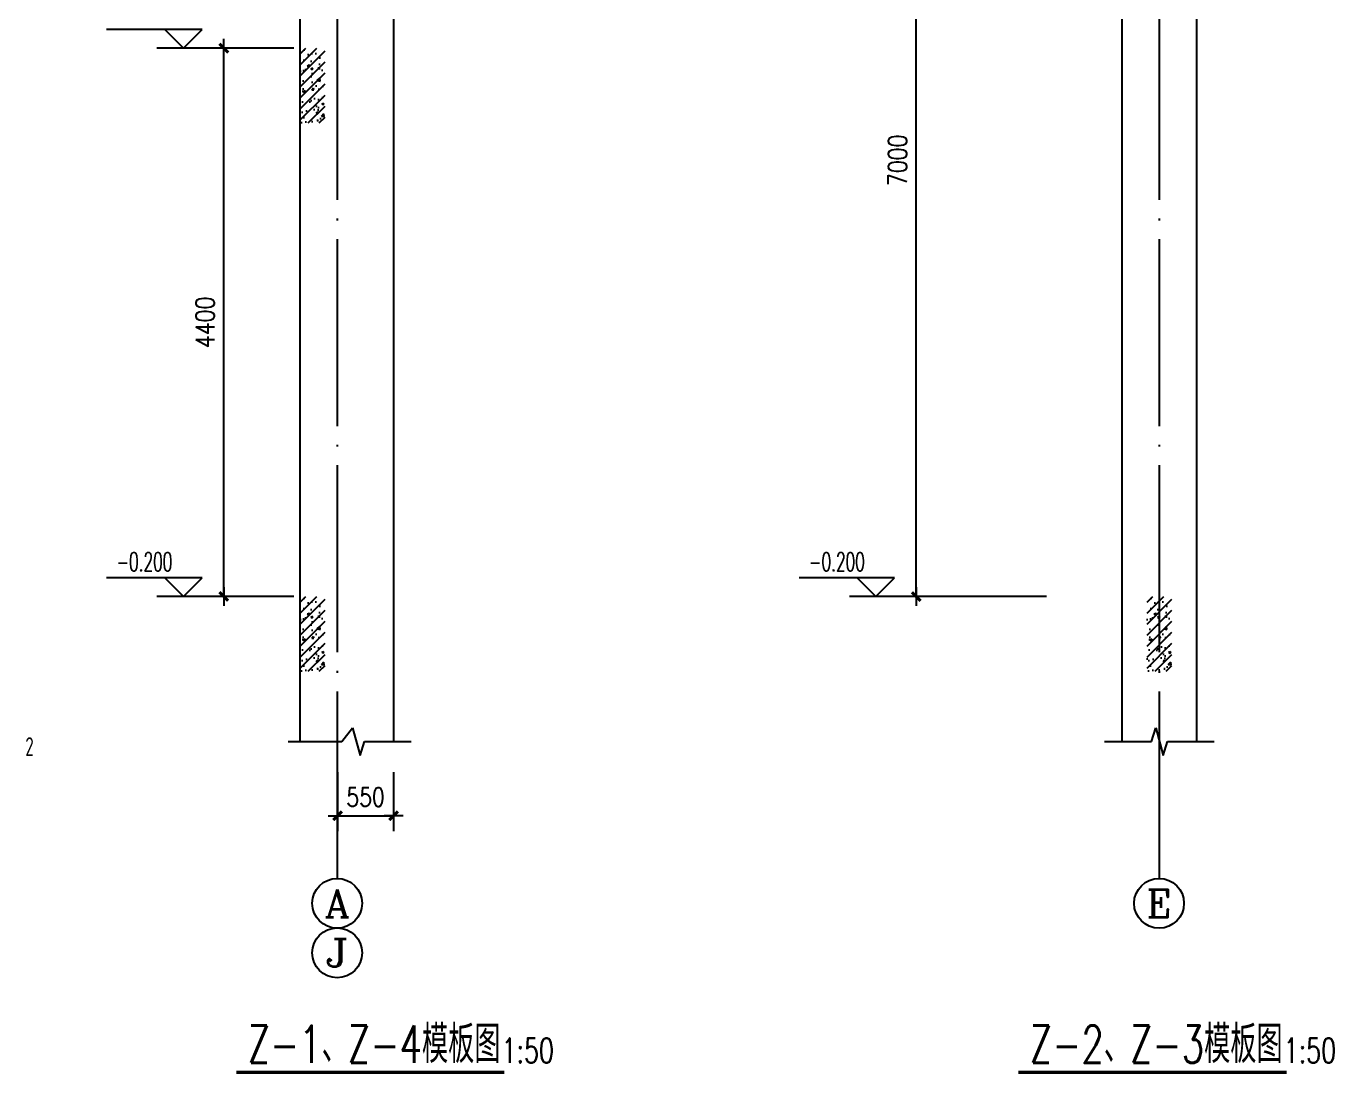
# Model space of a CAD drawing. Extents: x 2025205 to 2402328, y -557483 to 329036.
# Drawn here: x 2106700 to 2127677, y -35825 to -19010 of the extents above; entities that cross this region are included whole.
import ezdxf
from ezdxf.enums import TextEntityAlignment as Align

# ---------------------------------------------------------------- set-up
doc = ezdxf.new("R2010")
doc.units = 0
doc.header["$LTSCALE"] = 1500
doc.header["$MEASUREMENT"] = 0
doc.linetypes.add('DOTE', pattern=[2.42, 2, -0.2, 0.02, -0.2])
for name, color, linetype in [('AXIS', 3, 'Continuous'), ('AXIS_TEXT', 7, 'Continuous'), ('DOTE', 252, 'DOTE'), ('OTHER', 7, 'Continuous'), ('PUB_DIM', 3, 'Continuous'), ('PUB_TEXT', 7, 'Continuous'), ('尺寸线', 7, 'Continuous'), ('柱子', 3, 'Continuous'), ('水平标注', 2, 'Continuous')]:
    doc.layers.add(name, color=color, linetype=linetype)
doc.styles.add('_HZTXT', font='txt.shx', dxfattribs={"width": 0.8, "bigfont": 'hztxt.shx'})
doc.styles.add('COMPLEX', font='COMPLEX')
doc.styles.add('DIM_FONT', font='SIMPLEX.shx', dxfattribs={"width": 0.8})
doc.styles.get("Standard").update_dxf_attribs({"font": 'TSSDENG', "width": 0.7, "bigfont": 'TSSDCHN'})
doc.dimstyles.new('DIMN', dxfattribs={"dimtxt": 300, "dimasz": 1, "dimexe": 250, "dimexo": 300, "dimgap": 150, "dimtad": 1, "dimdec": 0, "dimzin": 0, "dimdsep": 46, "dimtxsty": 'DIM_FONT', "dimblk": '_DIMX', "dimcen": 0.09, "dimclrt": 7, "dimadec": 0, "dimazin": 0, "dimtfac": 1, "dimtdec": 0, "dimtix": 1, "dimtmove": 2, "dimatfit": 3, "dimldrblk": '_DIMX', "dimfxl": 1, "dimtolj": 1, "dimtzin": 0, "dimarcsym": 0})

# ---------------------------------------------------------------- blocks, each defined once
blk = doc.blocks.new('_DIMX')
blk.add_line((-150, 0), (150, 0))
at = {"const_width": 50}
blk.add_lwpolyline([(-70, -70), (70, 70)], dxfattribs=at)
blk = doc.blocks.new('*D280')
at = {"layer": 'Defpoints', "color": 0, "transparency": 16777216}
for p in [(2111695, -30682), (2112595, -30682), (2112595, -31682)]:
    blk.add_point(p, dxfattribs=at)
at = {"layer": 'PUB_DIM', "color": 0, "lineweight": -2, "transparency": 16777216}
for p, q in [((2111695, -30982), (2111695, -31932)), ((2112595, -30982), (2112595, -31932)), ((2111694, -31682), (2111693, -31682)), ((2111695, -31682), (2112595, -31682)), ((2112596, -31682), (2112597, -31682))]:
    blk.add_line(p, q, dxfattribs=at)
blk.add_blockref('_DIMX', (2111695, -31682), dxfattribs=at)
at = {"layer": 'PUB_DIM', "color": 0, "lineweight": -2, "transparency": 16777216, "rotation": 180}
blk.add_blockref('_DIMX', (2112595, -31682), dxfattribs=at)
at = {"layer": 'PUB_DIM', "color": 7, "transparency": 16777216, "insert": (2112145, -31382), "char_height": 300, "attachment_point": 5, "style": 'DIM_FONT'}
blk.add_mtext('\\A1;550', dxfattribs=at)
blk = doc.blocks.new('_AXISO')
blk.add_circle((0, 0), 0.5)
at = {"layer": 'AXIS_TEXT', "style": 'COMPLEX', "width": 1.041667}
blk.add_attdef('A', text='', height=0.56, dxfattribs=at).set_placement((-0.25, -0.28), (0.25, -0.28), align=Align.FIT)

msp = doc.modelspace()

# ---------------------------------------------------------------- hatches: boundary and pattern name
h = msp.add_hatch()
h.set_pattern_fill('钢筋混凝土', color=256, scale=50)
h.set_pattern_definition([(45, (0, -9229.31), (-88.388348, 88.388348), []), (50, (0, -9229.3), (358.63009, -31.376067), [37.5, -412.5]), (355, (0, -9229.3), (-69.37567, 376.09607), [30, -330]), (100.4514, (29.9, -9231.93), (289.25469, 344.71977), [31.870095, -350.571056]), (46.1842, (0, -9129.3), (533.62052, -82.75951), [56.25, -618.75]), (96.6356, (44.47, -9136.2), (467.33135, 487.05894), [47.80514, -525.8565]), (351.1842, (0, -9129.3), (467.33097, 487.0593), [45, -495]), (21, (50, -9154.3), (298.453526, -201.309445), [37.5, -412.5]), (326, (50, -9154.3), (121.657666, 362.57502), [30, -330]), (71.4514, (74.87, -9171.1), (420.111314, 161.26525), [31.870095, -350.571056]), (37.5, (0, -9229.31), (6.079928, 166.446927), [0, -326, 0, -335, 0, -331.25]), (7.5, (0, -9229.31), (131.534769, 197.205856), [0, -191, 0, -318.5, 0, -126.25]), (327.5, (-111.5, -9229.31), (266.911218, -11.277436), [0, -125, 0, -390, 0, -517.5]), (317.5, (-161.5, -9229.31), (291.593085, 50.05249), [0, -162.5, 0, -259, 0, -367.5])])
h.paths.add_polyline_path([(2111095.4, -20563.3), (2111495.4, -20563.3), (2111495.4, -19363.3), (2111095.4, -19363.3)])
h = msp.add_hatch()
h.set_pattern_fill('钢筋混凝土', color=256, scale=50)
h.set_pattern_definition([(45, (0, -18029.31), (-88.388348, 88.388348), []), (50, (0, -18029.3), (358.63009, -31.376067), [37.5, -412.5]), (355, (0, -18029.3), (-69.37567, 376.09607), [30, -330]), (100.4514, (29.9, -18031.93), (289.25469, 344.71977), [31.870095, -350.571056]), (46.1842, (0, -17929.3), (533.62052, -82.75951), [56.25, -618.75]), (96.6356, (44.47, -17936.2), (467.33135, 487.05894), [47.80514, -525.8565]), (351.1842, (0, -17929.3), (467.33097, 487.0593), [45, -495]), (21, (50, -17954.3), (298.453526, -201.309445), [37.5, -412.5]), (326, (50, -17954.3), (121.657666, 362.57502), [30, -330]), (71.4514, (74.87, -17971.1), (420.111314, 161.26525), [31.870095, -350.571056]), (37.5, (0, -18029.31), (6.079928, 166.446927), [0, -326, 0, -335, 0, -331.25]), (7.5, (0, -18029.31), (131.534769, 197.205856), [0, -191, 0, -318.5, 0, -126.25]), (327.5, (-111.5, -18029.31), (266.911218, -11.277436), [0, -125, 0, -390, 0, -517.5]), (317.5, (-161.5, -18029.31), (291.593085, 50.05249), [0, -162.5, 0, -259, 0, -367.5])])
h.paths.add_polyline_path([(2111095.4, -29363.3), (2111495.4, -29363.3), (2111495.4, -28163.3), (2111095.4, -28163.3)])
h = msp.add_hatch()
h.set_pattern_fill('钢筋混凝土', color=256, scale=50)
h.set_pattern_definition([(45, (13584.59, -18029.31), (-88.388348, 88.388348), []), (50, (13584.6, -18029.3), (358.63009, -31.376067), [37.5, -412.5]), (355, (13584.6, -18029.3), (-69.37567, 376.09607), [30, -330]), (100.4514, (13614.47, -18031.93), (289.25469, 344.71977), [31.870095, -350.571056]), (46.1842, (13584.6, -17929.3), (533.62052, -82.75951), [56.25, -618.75]), (96.6356, (13629.06, -17936.2), (467.33135, 487.05894), [47.80514, -525.8565]), (351.1842, (13584.6, -17929.3), (467.33097, 487.0593), [45, -495]), (21, (13634.6, -17954.3), (298.453526, -201.309445), [37.5, -412.5]), (326, (13634.6, -17954.3), (121.657666, 362.57502), [30, -330]), (71.4514, (13659.46, -17971.1), (420.111314, 161.26525), [31.870095, -350.571056]), (37.5, (13584.59, -18029.31), (6.079928, 166.446927), [0, -326, 0, -335, 0, -331.25]), (7.5, (13584.59, -18029.31), (131.534769, 197.205856), [0, -191, 0, -318.5, 0, -126.25]), (327.5, (13473.09, -18029.31), (266.911218, -11.277436), [0, -125, 0, -390, 0, -517.5]), (317.5, (13423.1, -18029.31), (291.593085, 50.05249), [0, -162.5, 0, -259, 0, -367.5])])
h.paths.add_polyline_path([(2124680, -29363.3), (2125080, -29363.3), (2125080, -28163.3), (2124680, -28163.3)])

# ---------------------------------------------------------------- linework, layer by layer
at = {"layer": 'DOTE'}
for p, q in [((2124880, -32687.5, 200), (2124880, -8763.3)), ((2111695.4, -32687.5, 400), (2111695.4, -9763.3, 400))]:
    msp.add_line(p, q, dxfattribs=at)
at = {"layer": 'OTHER'}
for p, q in [((2111765.4, -30492.6, 400), (2111935.4, -30272.6, 400)), ((2111935.4, -30272.6, 400), (2112055.4, -30712.6, 400)), ((2124750, -30492.6, 200), (2124820, -30272.6, 200)), ((2124820, -30272.6, 200), (2124940, -30712.6, 200)), ((2110903.2, -30492.6, 400), (2111765.4, -30492.6, 400)), ((2112055.4, -30712.6, 400), (2112125.4, -30492.6, 400)), ((2112125.4, -30492.6, 400), (2112875.4, -30492.6, 400)), ((2124000, -30492.6, 200), (2124750, -30492.6, 200)), ((2124940, -30712.6, 200), (2125010, -30492.6, 200)), ((2125010, -30492.6, 200), (2125760, -30492.6, 200))]:
    msp.add_line(p, q, dxfattribs=at)
at = {"layer": 'PUB_DIM'}
for p, q in [((2108921.9, -19063.3), (2107989.7, -19063.3)), ((2108921.9, -19063.3), (2109221.9, -19363.3)), ((2109521.9, -19063.3), (2108921.9, -19063.3)), ((2109221.9, -19363.3), (2109521.9, -19063.3)), ((2109619.9, -19363.3), (2108797.1, -19363.3)), ((2108921.9, -27863.3), (2107989.7, -27863.3)), ((2108921.9, -27863.3), (2109221.9, -28163.3)), ((2109521.9, -27863.3), (2108921.9, -27863.3)), ((2109221.9, -28163.3), (2109521.9, -27863.3)), ((2120030.6, -27863.3), (2119098.3, -27863.3)), ((2120030.6, -27863.3), (2120330.6, -28163.3)), ((2120630.6, -27863.3), (2120030.6, -27863.3)), ((2120330.6, -28163.3), (2120630.6, -27863.3)), ((2109619.9, -28163.3), (2108797.1, -28163.3)), ((2120728.5, -28163.3), (2119905.7, -28163.3))]:
    msp.add_line(p, q, dxfattribs=at)
at = {"layer": '尺寸线', "const_width": 50}
for points in [[(2110071.4, -35799.6), (2114372, -35799.6)], [(2122618.4, -35799.6), (2126919, -35799.6)]]:
    msp.add_lwpolyline(points, dxfattribs=at)
at = {"layer": '柱子'}
for p, q in [((2111095.4, -30492.6, 400), (2111095.4, -14163.3, 200)), ((2111095.4, -30492.6, 400), (2111095.4, -14163.3, 200)), ((2112595.4, -30492.6, 400), (2112595.4, -15974.3, 200)), ((2112595.4, -30492.6, 400), (2112595.4, -15974.3, 200)), ((2124280, -30492.6, 200), (2124280, -15974.3, 200)), ((2124280, -30492.6, 200), (2124280, -15974.3, 200)), ((2125480, -30492.6, 200), (2125480, -15974.3, 200)), ((2125480, -30492.6, 200), (2125480, -15974.3, 200))]:
    msp.add_line(p, q, dxfattribs=at)

# ---------------------------------------------------------------- block references
at = {"layer": 'AXIS', "xscale": 800, "yscale": 800, "zscale": 800}
msp.add_blockref('_AXISO', (2111688.5, -33087.5, 400), dxfattribs=at).add_auto_attribs({'A': 'A'})
at = {"layer": 'AXIS'}
ref = msp.add_blockref('_AXISO', (2124873, -33087.5, 200), dxfattribs=dict(at, xscale=800, yscale=800, zscale=800))
ref.add_attrib('A', 'E', dxfattribs={"layer": 'AXIS_TEXT', "height": 448, "style": 'COMPLEX', "width": 1.171875}).set_placement((2124673, -33311.5, 200), (2125073, -33311.5, 200), align=Align.FIT)
ref = msp.add_blockref('_AXISO', (2111688.5, -33883.3, 400), dxfattribs=dict(at, xscale=800, yscale=800, zscale=800))
ref.add_attrib('A', 'J', dxfattribs={"layer": 'AXIS_TEXT', "height": 448, "style": 'COMPLEX', "width": 1.704545}).set_placement((2111488.5, -34107.3, 400), (2111888.5, -34107.3, 400), align=Align.FIT)

# ---------------------------------------------------------------- texts
at = {"layer": 'PUB_DIM', "style": 'DIM_FONT', "width": 0.6}
for p in [(2108150, -27756.3), (2119258.6, -27756.3)]:
    msp.add_text('-0.200', height=300, dxfattribs=at).set_placement(p)
at = {"layer": 'PUB_TEXT', "style": '_HZTXT', "width": 0.7}
for s, height, p in [('Z-1、Z-4模板图', 600, (2110252.8, -35649.9)), ('Z-2、Z-3模板图', 600, (2122799.8, -35649.9)), ('1:50', 400, (2114326.3, -35649.9)), ('1:50', 400, (2126873.3, -35649.9))]:
    msp.add_text(s, height=height, dxfattribs=at).set_placement(p)
at = {"layer": '水平标注', "color": 3, "width": 0.7}
msp.add_text('2', height=300, dxfattribs=at).set_placement((2106685.3, -30722.4, 1019.6))

# ---------------------------------------------------------------- dimensions: what is measured, and where the dimension line sits
at = {"layer": 'PUB_DIM'}
for p1, p2, distance, text in [((2123366.3, -28163.3), (2123366.3, -14163.3), 2387.8, '7000'), ((2111295.4, -28163.3), (2111295.4, -19363.3), 1425.5, '4400')]:
    msp.add_aligned_dim(p1=p1, p2=p2, distance=distance, text=text, dimstyle='DIMN', dxfattribs=at).render()
dim = msp.add_aligned_dim(p1=(2111695.4, -30682.2, 200), p2=(2112595.4, -30682.2, 200), distance=-1000, text='550', dimstyle='DIMN', dxfattribs=at)
dim.commit()
dim.dimension.update_dxf_attribs({"geometry": '*D280', "text_midpoint": (2112145.4, -31382.2, 200)})

doc.saveas('drawing.dxf')
